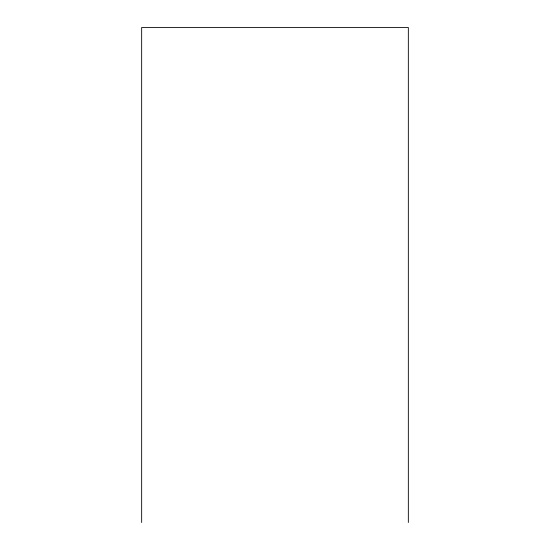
<?xml version="1.0" encoding="UTF-8"?>
<svg xmlns="http://www.w3.org/2000/svg" width="550" height="550" viewBox="0 0 550 550"><rect width="100%" height="100%" fill="white"/><g stroke="black" fill="none" stroke-linecap="round" stroke-linejoin="round"><path stroke-width="0.82" d="M408.341 522.5L408.341 27.5L141.659 27.5L141.659 522.5"/></g></svg>
